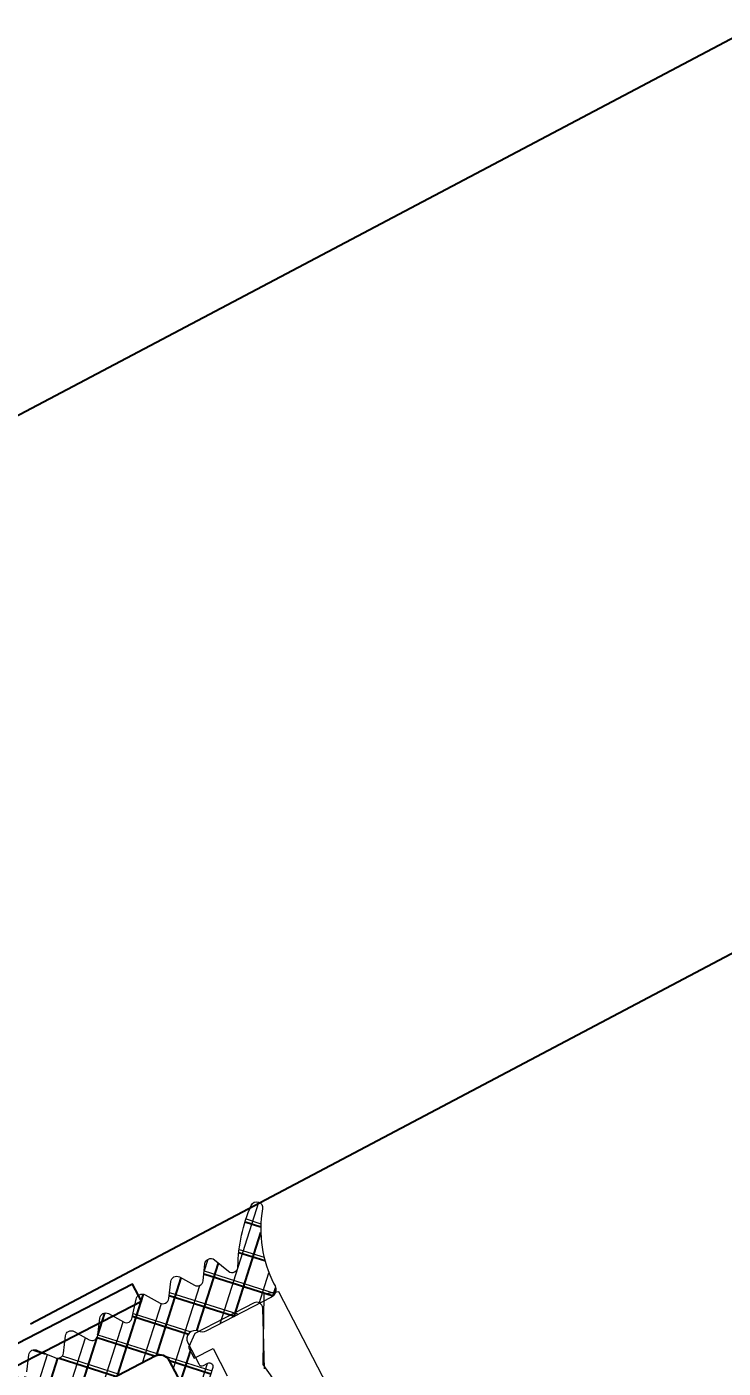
# Model space of a CAD drawing. Header units: millimetres. Extents: x -9318 to 9016603, y 0 to 838141.
# Drawn here: x 81732.9 to 81768.5, y 202935.1 to 203003.6 of the extents above; entities that cross this region are included whole.
import ezdxf
from ezdxf import colors
from ezdxf.entities.mleader import LeaderData, LeaderLine
from ezdxf.math import Vec2, Vec3

# ---------------------------------------------------------------- set-up
doc = ezdxf.new("R2010")
doc.units = ezdxf.units.MM
doc.layers.add('АР_Перегородки витражные', color=152, linetype='Continuous', lineweight=13)
doc.styles.add('ISOCPEUR', font='isocpeur.ttf', dxfattribs={"width": 0.7})

# ---------------------------------------------------------------- blocks, each defined once
blk = doc.blocks.new('_DotSmall')
at = {"color": 8, "linetype": 'ByBlock', "const_width": 0.5}
blk.add_lwpolyline([(-0.0625, 0, 1), (0.0625, 0, 1)], format="xyb", close=True, dxfattribs=at)
blk = doc.blocks.new('стойка витр.')
h = blk.add_hatch()
h.set_pattern_fill('ANSI37', color=8, scale=0.5, angle=-69.23283665521843)
h.set_pattern_definition([(335.7671633447816, (-69115.91679156918, 318510.7132420751), (0.6515825639889636, 1.447617495164233), []), (65.76716334478155, (-69115.91679156918, 318510.7132420751), (-1.447617495164233, 0.6515825639889636), [])])
edge = h.paths.add_edge_path()
edge.add_arc((-61.4231846681505, -46.18171078326122), 0.5487303657935584, 155.7657062155241, 200.7671633447816)
edge.add_line((-61.92355794899049, -45.95647403381008), (-61.2158101547102, -44.38418138318229))
edge.add_arc((-61.04906058835331, -44.45924160668073), 0.1828645893715156, 20.76716334478156, 155.7657062155241)
edge.add_line((-60.87807688978501, -44.39440310015198), (-60.79158864807687, -44.62247867199039))
edge.add_arc((-60.62063568932354, -44.55765182228788), 0.1828317201998032, 200.7671633447816, 290.7671633447816)
edge.add_line((-60.55580883962102, -44.72860478100483), (-59.41573388126562, -44.29627843504568))
edge.add_arc((-59.56703588945675, -43.89728440591716), 0.4267183308264255, -69.23283665521843, 72.29363907948373)
edge.add_arc((-59.30747769982554, -43.08429274379887), 0.4267017864716978, 200.7671633447816, 252.293639079486)
edge.add_line((-59.70645626049372, -43.23558888620755), (-63.00984306025202, -34.52432573194528))
edge.add_arc((-62.72490235927398, -34.41627373836673), 0.3047399585219917, 110.7671633447816, 200.7671633447816)
edge.add_line((-62.83295435277978, -34.13133303751965), (-60.55276270053582, -33.26666451912024))
edge.add_arc((-60.44481104638544, -33.55134061801073), 0.3044569814295733, 76.40287424864536, 110.7671633447816)
edge.add_line((-60.3732352333609, -33.25541671472456), (-60.07017099490622, -33.59351893464918))
edge.add_arc((-108.2133039044274, -55.86215009907028), 53.04387976268197, 16.71140087810911, 24.82292581145404)
edge.add_line((-57.40971669906867, -40.60932389061054), (-57.92081016927841, -41.32469074693654))
edge.add_arc((-57.67080742027611, -41.49902445886983), 0.304784542952794, 145.110888314415, 256.4234383751481)
edge.add_line((-57.74235391136608, -41.79529244099831), (-56.88543317024596, -41.99189640294935))
edge.add_arc((-56.95697966133594, -42.28816438507783), 0.304784542952794, -34.8891116855724, 76.4234383751481)
edge.add_line((-56.70697691233363, -42.46249809701112), (-57.17481998566655, -43.29191928954242))
edge.add_arc((-56.92481723669334, -43.46625300146843), 0.304784542952794, 145.1108883144276, 256.4234383751481)
edge.add_line((-56.99636372778332, -43.76252098359691), (-56.1394429866632, -43.95912494554796))
edge.add_arc((-56.21098947775317, -44.25539292764006), 0.3047845429175452, -34.88911168634446, 76.4234383742182)
edge.add_line((-55.96098672877997, -44.42972663955879), (-56.47208019898972, -45.14509349588479))
edge.add_arc((-56.22207744998741, -45.31942720781808), 0.304784542952794, 145.110888314415, 256.4234383752311)
edge.add_line((-56.29362394107739, -45.61569518994656), (-55.43668121195515, -45.81235713578644))
edge.add_arc((-55.50822770304512, -46.10862511790765), 0.3047845429466369, -34.88911168643649, 76.42343837776687)
edge.add_line((-55.25822495407192, -46.28295882984094), (-55.76931842428166, -46.99832568616694))
edge.add_arc((-55.51931567527936, -47.17265939811477), 0.3047845429466368, 145.1108883110316, 256.4234383751786)
edge.add_line((-55.59086216636933, -47.46892738023598), (-54.69071301640361, -47.77952769444528))
edge.add_arc((-54.76225950749358, -48.07579567657376), 0.304784542952794, -34.88911168566796, 76.42343837513553)
edge.add_line((-54.51225675849128, -48.25012938850705), (-55.0233282406989, -48.96555422872189))
edge.add_arc((-54.7733254917257, -49.13988794066245), 0.3047845429466368, 145.1108883109486, 256.4234383751578)
edge.add_line((-54.84487198281568, -49.43615592278366), (-53.98795124169555, -49.6327598847347))
edge.add_arc((-54.05949773284374, -49.92902786688501), 0.3047845429818857, -34.88911169317796, 76.42343837111807)
edge.add_line((-53.80949498384143, -50.10336157886923), (-54.32058845405118, -50.81872843519523))
edge.add_arc((-54.07058570504887, -50.99306214712851), 0.3047845429527939, 145.110888314415, 256.4234383750821)
edge.add_line((-54.14213219613885, -51.289330129257), (-53.29055360303028, -51.47184183257195))
edge.add_arc((-53.362076024001, -51.76811134383752), 0.3047803799531579, -43.67508993618791, 76.42790436632716)
edge.add_line((-53.141638296569, -51.97858292939782), (-53.80995652789716, -52.62318184232572))
edge.add_arc((-53.58948976171087, -52.83365406201483), 0.304801821276656, 136.3285933989482, 262.747126980386)
edge.add_arc((-54.63612651554286, -61.05759711530845), 7.985474883734515, 59.5860415328172, 82.74712698038475)
edge.add_arc((-50.74783774605021, -54.43386708250182), 0.3048115604497932, 253.2910110232634, 419.5860415328165)
edge.add_arc((-52.57053616183111, -60.50577614369104), 6.03477116777137, 73.29101102326332, 110.7671633447816)
edge.add_line((-54.71029190413537, -54.86308986830409), (-54.82445022999309, -54.90637969896488))
edge.add_arc((-54.97574411131791, -54.50740710097307), 0.4266954176128115, 200.7671633447816, 290.7671633447816)
edge.add_line((-55.37471671431558, -54.65870098416781), (-56.71485841512913, -51.12465313347639))
edge.add_arc((-56.31587985443184, -50.97335699107498), 0.4267017864716978, 149.2366398299847, 200.7671633447816)
edge.add_arc((-57.04912318740389, -50.53689152278093), 0.4266140358978636, -30.76336017001563, 40.01429570365114)
edge.add_arc((-57.04924751253566, -50.53686138928606), 0.4266898917694475, 40.00046259028549, 110.7671633447816)
edge.add_line((-57.20053943697712, -50.13789395169442), (-58.34061702035251, -50.57022129308461))
edge.add_arc((-58.27579017065, -50.74117425180884), 0.1828317201998032, 110.7671633447816, 200.7671633447816)
edge.add_line((-58.44674312937423, -50.80600110151136), (-58.36025488766609, -51.03407667334977))
edge.add_arc((-58.5312385862635, -51.09891517987853), 0.1828645893715156, 245.768620474039, 380.7671633447816)
edge.add_line((-58.60629032819998, -51.26566856380668), (-60.17861897521652, -50.55800074261788))
edge.add_arc((-59.95340767674497, -50.05761600615369), 0.5487303657759914, 200.7671633447816, 245.768620474038)
edge.add_line((-60.46648650063435, -50.25217996134597), (-61.93626349206897, -46.37627473846078))
edge = h.paths.add_edge_path(flags=16)
edge.add_arc((-59.3589242202288, -49.0410722918532), 0.5414973949664272, 200.7671633447816, 290.7671633447816)
edge.add_line((-60.77816753828665, -46.82561758724478), (-59.8652400081919, -49.23307164497237))
edge.add_arc((-60.27185175029445, -46.63361823412561), 0.5414973949664272, 110.7671633447816, 200.7671633447816)
edge.add_line((-59.31039323387085, -45.68990118378861), (-60.46385110344272, -46.12730244614795))
edge.add_arc((-59.11839388072258, -46.19621697176626), 0.5414973949664272, 20.76716334478156, 110.7671633447816)
edge.add_line((-57.69915056266473, -48.4116716763674), (-58.61207809275948, -46.00421761863981))
edge.add_arc((-58.20546635065693, -48.60367102949385), 0.5414973949664272, -69.23283665521843, 20.76716334478156)
edge.add_line((-59.16692486710963, -49.54738807983085), (-58.01346699753776, -49.10998681747151))
at = {"color": 8, "lineweight": 0, "ltscale": 100, "transparency": 33554687}
blk.add_lwpolyline([(-67.79633972485317, -59.86096016635565), (-55.14222276612418, -55.06240889040782), (-55.17360051473952, -54.29197395897063), (-58.74284135404741, -53.81994964957266), (-59.49761640312499, -54.23655585793313)], dxfattribs=at)
for points in [[(-58.97583718542592, -53.89078178507043), (-55.8782996214868, -54.15051325823879, 0.5512236456822476), (-55.5684323037276, -53.73866745794658), (-56.77889371593483, -50.54659564225585), (-57.45105016132584, -50.14953851031169), (-58.02103192274808, -50.36568055463431), (-57.63195425496087, -51.39170570910937), (-59.11396481856355, -51.95369701235177, -0.4143260923197838)], [(-57.74235391136608, -41.79529244099831), (-56.88543317024596, -41.99189640294935, -0.5278679585528249), (-56.70697691233363, -42.46249809701112), (-57.17481998566655, -43.29191928953514, 0.527867958552825), (-56.99636372778332, -43.76252098359691), (-56.1394429866632, -43.95912494554796, -0.5278679585528249), (-55.96098672877997, -44.42972663955879), (-56.47208019898972, -45.14509349588479, 0.527867958552825), (-56.29362394107739, -45.61569518994656), (-55.43668121195515, -45.81235713578644, -0.5278679585717272), (-55.25822495407192, -46.28295882984094), (-55.76931842428166, -46.99832568616694, 0.5278679585717273), (-55.59086216636933, -47.46892738023598), (-54.69071301640361, -47.77952769444528, -0.5278679585528249), (-54.51225675849128, -48.25012938850705), (-55.02332824072801, -48.96555422872189, 0.5278679585717273), (-54.84487198281568, -49.43615592278366), (-53.98795124169555, -49.6327598847347, -0.5278679585717272), (-53.80949498384143, -50.10336157886923), (-54.32058845405118, -50.81872843519523, 0.5278679585528251), (-54.14213219613885, -51.289330129257), (-53.29055360303028, -51.47184183257923, -0.5779496213016146), (-53.141638296569, -51.97858292939782), (-53.80995652789716, -52.62318184232572, 0.615333828900983), (-53.62795459362678, -53.13601908472629, -0.1014034095220688), (-50.59355139863328, -54.17098724229436, -0.8870851218243345), (-50.83548992767464, -54.72580403192842, 0.1649969122064492), (-54.71037595931557, -54.86312174275372), (-54.82437231158838, -54.90635015161388, -0.4143043114941015), (-55.37473404189222, -54.65865529014263), (-56.71485869266326, -51.12465240150777, -0.2286961432583318), (-56.6825516007957, -50.75512261017138, 0.3190489133936659), (-56.72238630641368, -50.26258777469775, 0.3190018552396916), (-57.20057019143132, -50.1379056140504), (-58.34056270623114, -50.57020069668943, 0.4143996870833266), (-58.44672253300087, -50.80605541561818), (-58.36026571528055, -51.03404812018562, -0.6683385997492722), (-58.60634048073553, -51.26564599134144), (-60.17864607612137, -50.55798854513705, -0.1988829373258806)]]:
    blk.add_lwpolyline(points, format="xyb", dxfattribs=at)
at = {"color": 8}
blk.add_lwpolyline([(-72.91737339223619, -0.2793946658493951), (-54.81141330953687, -48.02608389785019), (-53.89938450735644, -47.68023463893769), (-72.00534459005576, 0.06645459306309931)], close=True, dxfattribs=at)
blk.add_lwpolyline([(-57.69915056266473, -48.4116716763674), (-58.61207809275948, -46.00421761863981, 0.414213562373095), (-59.31039323387085, -45.68990118378861), (-60.46385110341362, -46.12730244614795, 0.414213562373095), (-60.77816753828665, -46.82561758724478), (-59.8652400081919, -49.23307164497237, 0.414213562373095), (-59.16692486710963, -49.54738807983085), (-58.01346699753776, -49.10998681747151, 0.414213562373095)], format="xyb", close=True, dxfattribs=at)
blk = doc.blocks.new('A$Cf7573d2c')
h = blk.add_hatch()
h.set_pattern_fill('ANSI37', color=8, scale=0.4999999999999999, angle=11.05056813833426)
h.set_pattern_definition([(56.05056813833426, (-325577.4095054723, -14427.83152940594), (-1.316880116997287, 0.8865568269756945), []), (146.0505681383342, (-325577.4095054723, -14427.83152940594), (-0.8865568269756945, -1.316880116997287), [])])
edge = h.paths.add_edge_path()
edge.add_arc((64.33111110969912, -128.3498075153038), 0.5487303657935583, 236.0491110090769, 281.0505681383343)
edge.add_line((64.02465502882842, -128.8049884507491), (62.5943675476592, -127.8420300712169))
edge.add_arc((62.6964941410115, -127.6903408693615), 0.1828645893715156, 101.0505681383343, 236.0491110090769)
edge.add_line((62.66144351905677, -127.5108668851608), (62.90084430354182, -127.464112775182))
edge.add_arc((62.86579998303205, -127.2846710572048), 0.1828317201998032, 281.0505681383343, 371.0505681383343)
edge.add_line((63.04524170095101, -127.2496267367242), (62.81153324386105, -126.0529407557042))
edge.add_arc((62.39272695605177, -126.1347321136127), 0.4267183308264255, 11.05056813833426, 152.5770438730364)
edge.add_arc((61.63520486350171, -125.741684818975), 0.4267017864716978, 281.0505681383343, 332.5770438730386)
edge.add_line((61.71699305053335, -126.1604748702666), (52.57316753512714, -127.9462310226809))
edge.add_arc((52.51475641829893, -127.6471414410917), 0.3047399585219916, 191.0505681383343, 281.0505681383343)
edge.add_line((52.21566683682613, -127.7055525578762), (51.74824136705138, -125.3121367879066))
edge.add_arc((52.04705320764333, -125.2537799129059), 0.3044569814295733, 156.6862790421981, 191.0505681383343)
edge.add_line((51.76745464210398, -125.1332863625867), (52.15185628761537, -124.8916328529886))
edge.add_arc((65.97568449180108, -176.1025199187134), 53.04387976268197, 96.9948056716618, 105.1063306050067)
edge.add_line((59.51603473455179, -123.4534353560011), (60.13487965066452, -124.0779329494544))
edge.add_arc((60.34890666254796, -123.8609397333348), 0.3047845429527939, 225.3942931079677, 336.7068431687009)
edge.add_line((60.62884931976441, -123.9814624542196), (60.96725961333141, -123.1700163699861))
edge.add_arc((61.24720227066427, -123.2905390908709), 0.3047845429527939, 45.39429310798031, 156.7068431687008)
edge.add_line((61.4612292824313, -123.0735458747513), (62.19979196286295, -123.6746630204871))
edge.add_arc((62.41381897474639, -123.4576698043966), 0.3047845429527939, 225.3942931079802, 336.7068431687009)
edge.add_line((62.69376163207926, -123.5781925252813), (63.03217192564625, -122.7667464410479))
edge.add_arc((63.3121145828627, -122.8872691619326), 0.3047845429175451, 45.39429310720823, 156.7068431677709)
edge.add_line((63.52614159462973, -122.6702759458421), (64.14498651074246, -123.2947735392954))
edge.add_arc((64.3590135226259, -123.0777803231613), 0.3047845429527939, 225.3942931079677, 336.7068431687838)
edge.add_line((64.63895617984235, -123.1983030440606), (64.97742733650375, -122.3868450734735))
edge.add_arc((65.25736999383662, -122.5073677943583), 0.3047845429466368, 45.39429310711621, 156.7068431713195)
edge.add_line((65.47139700560365, -122.2903745782678), (66.09024192171637, -122.9148721717211))
edge.add_arc((66.30426893359981, -122.6978789555869), 0.3047845429466368, 225.3942931045843, 336.7068431687313)
edge.add_line((66.58421159081627, -122.8184016764717), (67.04227878560778, -121.9835870309034))
edge.add_arc((67.32222144294064, -122.1041097518028), 0.3047845429527939, 45.39429310788474, 156.7068431686882)
edge.add_line((67.53624845470767, -121.8871165356832), (68.1551542339148, -122.5116022427828))
edge.add_arc((68.36918124579825, -122.2946090266778), 0.3047845429466368, 225.3942931045013, 336.7068431687105)
edge.add_line((68.6491239030147, -122.4151317475626), (68.98753419658169, -121.6036856633291))
edge.add_arc((69.26747685391456, -121.7242083842866), 0.3047845429818856, 45.39429310037474, 156.7068431646707)
edge.add_line((69.481503865798, -121.507215168167), (70.10034878191072, -122.1317127616203))
edge.add_arc((70.31437579367775, -121.9147195455007), 0.3047845429527939, 225.3942931079677, 336.7068431686348)
edge.add_line((70.59431845101062, -122.0352422663855), (70.91793702426367, -121.2266832759051))
edge.add_arc((71.19788525125477, -121.3471825300367), 0.3047803799531579, 36.60831485736478, 156.7113091598798)
edge.add_line((71.44254189264029, -121.1654293792235), (71.96509846893605, -121.932952435207))
edge.add_arc((72.20976063632406, -121.751170769232), 0.3048018212766559, 216.6119981925009, 343.0305317739388)
edge.add_arc((80.13908216857817, -124.1707880690083), 7.985474883734514, 139.8694463263699, 163.0305317739375)
edge.add_arc((74.26661746005993, -119.2203590623394), 0.3048115604497932, 333.5744158168162, 499.8694463263692)
edge.add_arc((79.9437970238505, -122.0416958666174), 6.034771167771369, 153.574415816816, 191.0505681383343)
edge.add_line((74.02092018874828, -123.1984123558068), (74.04432195366826, -123.3182392734743))
edge.add_arc((73.62553816125728, -123.4000262381305), 0.4266954176128115, 281.0505681383343, 371.0505681383343)
edge.add_line((73.70732512685936, -123.8188100359112), (69.99779226840474, -124.5432684273837))
edge.add_arc((69.9160040813731, -124.1244783760631), 0.4267017864716978, 229.5200446235374, 281.0505681383343)
edge.add_arc((69.36204682325479, -124.7735386556014), 0.4266140358978635, 49.52004462353707, 120.2977004972038)
edge.add_arc((69.36199613905046, -124.7736561114725), 0.4266898917694475, 120.2838673838382, 191.0505681383343)
edge.add_line((68.94321776321158, -124.8554420182627), (69.17692675837316, -126.0521307546442))
edge.add_arc((69.35636847629212, -126.0170864341635), 0.1828317201998032, 191.0505681383343, 281.0505681383343)
edge.add_line((69.39141279680189, -126.1965281521116), (69.63081358128693, -126.1497740421328))
edge.add_arc((69.66586420335807, -126.3292480263626), 0.1828645893715156, 326.0520252675917, 461.0505681383343)
edge.add_line((69.81755859940313, -126.4313669041439), (68.85467297048308, -127.8617033627816))
edge.add_arc((68.39947644830681, -127.5552704343863), 0.5487303657759913, 281.0505681383343, 326.0520252675907)
edge.add_line((68.50465449760668, -128.093826457567), (64.43628915899899, -128.8883635385282))
edge = h.paths.add_edge_path(flags=16)
edge.add_arc((67.49784930306487, -126.7977480293048), 0.5414973949664271, 281.0505681383343, 371.0505681383343)
edge.add_line((65.07464351388626, -127.8227186860313), (67.60164097114466, -127.3292051944445))
edge.add_arc((64.97085184580646, -127.2912615208479), 0.5414973949664271, 191.0505681383343, 281.0505681383343)
edge.add_line((64.20294280792587, -126.1843197611743), (64.43939468066674, -127.3950531889132))
edge.add_arc((64.73439997306559, -126.080528093109), 0.5414973949664271, 101.0505681383343, 191.0505681383343)
edge.add_line((67.1576057622442, -125.0555574363825), (64.6306083049858, -125.5490709279693))
edge.add_arc((67.261397430324, -125.5870146015659), 0.5414973949664271, 11.05056813833426, 101.0505681383343)
edge.add_line((68.0293064682046, -126.6939563612686), (67.79285459546372, -125.4832229335298))
at = {"color": 8, "lineweight": 0, "ltscale": 100, "transparency": 33554687}
for points in [[(60.62884931976441, -123.9814624542196), (60.96725961333141, -123.1700163699861, -0.5278679585528249), (61.4612292824313, -123.0735458747513), (62.19979196297936, -123.6746630204871, 0.527867958552825), (62.69376163207926, -123.5781925252813), (63.03217192564625, -122.7667464410479, -0.5278679585528249), (63.52614159462973, -122.6702759458421), (64.14498651074246, -123.2947735392809, 0.527867958552825), (64.63895617984235, -123.1983030440606), (64.97742733662017, -122.3868450734735, -0.5278679585717272), (65.47139700560365, -122.2903745782678), (66.09024192171637, -122.9148721717065, 0.5278679585717273), (66.58421159081627, -122.8184016764717), (67.04227878560778, -121.9835870309034, -0.5278679585528249), (67.53624845470767, -121.8871165356832), (68.1551542339148, -122.5116022427974, 0.5278679585717273), (68.6491239030147, -122.4151317475626), (68.98753419658169, -121.6036856633291, -0.5278679585717272), (69.481503865798, -121.507215168167), (70.10034878191072, -122.1317127616203, 0.5278679585528251), (70.59431845101062, -122.0352422663855), (70.91793702438008, -121.2266832759051, -0.5779496213016146), (71.44254189264029, -121.1654293792235), (71.96509846893605, -121.932952435207, 0.615333828900983), (72.50129622267559, -121.8401154269523, -0.1014034095220688), (74.03354838804808, -119.0239184986858, -0.8870851218243345), (74.53957297909074, -119.3560254621116, 0.1649969122064492), (74.02093741961289, -123.1985005847819), (74.04430598090403, -123.3181574859918, -0.4143043114941015), (73.70727716386318, -123.8188194029062), (69.99779150006361, -124.5432685773994, -0.2286961432583318), (69.6390153770335, -124.4490575993696, 0.3190489133936659), (69.14682304044254, -124.4051933571318, 0.3190018552396916), (68.94322406768333, -124.8554742998385), (69.17691562429536, -126.052073743529, 0.4143996870833266), (69.39146980794612, -126.1965170180483), (69.63078361039516, -126.1497798953642, -0.6683385997492722), (69.81752788624726, -126.4314125275559), (68.85465637396555, -127.8617280162871, -0.1988829373258806)], [(72.34264336677734, -127.2386656231538), (73.12143540277611, -124.2293995393848, 0.5512236456822476), (72.76779550150968, -123.854468161604), (69.41721967817284, -124.5088235384173), (68.91241536068264, -125.1043243815511), (69.02925816737115, -125.7026088876155), (70.1062311414862, -125.4922799491178), (70.41003432532307, -127.047880528, -0.4143260923197838)]]:
    blk.add_lwpolyline(points, format="xyb", dxfattribs=at)
at = {"color": 8}
blk.add_lwpolyline([(17.14735063223634, -131.9319502510043), (67.26492687151767, -122.1441683250596), (67.07796649448574, -121.1868522522418), (16.96039025508799, -130.9746341781865)], close=True, dxfattribs=at)
at = {"color": 8, "lineweight": 0, "ltscale": 100, "transparency": 33554687}
blk.add_lwpolyline([(76.73849811567925, -136.9402508533822), (74.14448082877789, -123.6577870507317), (73.37980229884852, -123.5586846164078), (72.31215118651744, -126.997057519402), (72.59539396036416, -127.8113176980987)], dxfattribs=at)
at = {"color": 8}
blk.add_lwpolyline([(67.1576057622442, -125.0555574363825), (64.6306083049858, -125.5490709279693, 0.414213562373095), (64.20294280792587, -126.1843197611743), (64.43939468066674, -127.395053188884, 0.414213562373095), (65.07464351388626, -127.8227186860313), (67.60164097114466, -127.3292051944445, 0.414213562373095), (68.0293064682046, -126.6939563612686), (67.79285459546372, -125.4832229335298, 0.414213562373095)], format="xyb", close=True, dxfattribs=at)
at = {"layer": 'АР_Перегородки витражные', "color": 8, "rotation": 80.28340479355269}
blk.add_blockref('стойка витр.', (29.17858439369593, -60.01344902928395), dxfattribs=at)
blk = doc.blocks.new('A$Cd39b9c29')
at = {"color": 8, "ltscale": 150}
for p, q in [((2712.926967529347, -4791.11572777346), (270.4657992816065, -6064.22978647679)), ((2737.194348775665, -4824.668904606078), (287.3583695399575, -6102.087925821252))]:
    blk.add_line(p, q, dxfattribs=at)
at = {"color": 8, "ltscale": 100, "rotation": 15.99619938090556}
blk.add_blockref('A$Cf7573d2c', (194.7143770353869, -6002.058359785675), dxfattribs=at)

msp = doc.modelspace()

# ---------------------------------------------------------------- linework, layer by layer
at = {"ltscale": 100}
msp.add_arc((78520.19516726409, 211898.1923125316), 8940.172386791677, 271.6912536728938, 356.3290814001565, dxfattribs=at)
at = {"lineweight": 18, "ltscale": 100}
for centre, radius, start, end in [((78519.59467545024, 211891.8636797834), 9778.654617052323, 272.592547965165, 356.6353913737287), ((78511.92725295515, 211909.8533069849), 9144.28346907419, 272.8206375216794, 356.2887310665424)]:
    msp.add_arc(centre, radius, start, end, dxfattribs=at)

# ---------------------------------------------------------------- block references
at = {"ltscale": 100, "rotation": 0.2999999999999647}
msp.add_blockref('A$Cd39b9c29', (81413.7803787745, 209037.8026706438), dxfattribs=at)

# ---------------------------------------------------------------- leaders
ml = msp.add_multileader_mtext('Standard')
ml.set_content('+13,200', color=8, style='ISOCPEUR')
ml.set_leader_properties(color=8, linetype='Continuous', lineweight=-1)
ml.set_arrow_properties(name='DOTSMALL')
ml.build(insert=Vec2(0, 0))
ml.multileader.update_dxf_attribs({"has_text_frame": 1, "text_left_attachment_type": 4, "text_right_attachment_type": 4, "dogleg_length": 100, "arrow_head_size": 180})
ctx = ml.context
ctx.base_point, ctx.char_height, ctx.arrow_head_size, ctx.landing_gap_size, ctx.plane_origin = Vec3(93068.62556947558, 826103.473130975), 250, 180, 50, Vec3(90907.41319940728, 825512.2275574898)
ctx.left_attachment, ctx.right_attachment = 4, 4
notes = []
notes.append((ctx, [(0, (0, 0, 0), (0, 0), (1, 0), 1, [])]))
ctx.mtext.insert, ctx.mtext.width, ctx.mtext.line_spacing_style, ctx.mtext.flow_direction = Vec3(93118.62556947558, 826436.8064643084), 852.6970314602484, 2, 5
ml = msp.add_multileader_mtext('Standard')
ml.set_content('+11,550', color=8, style='ISOCPEUR')
ml.set_leader_properties(color=8, linetype='Continuous', lineweight=-1)
ml.set_arrow_properties(name='DOTSMALL')
ml.build(insert=Vec2(0, 0))
ml.multileader.update_dxf_attribs({"has_text_frame": 1, "text_left_attachment_type": 4, "text_right_attachment_type": 4, "dogleg_length": 100, "arrow_head_size": 180})
ctx = ml.context
ctx.base_point, ctx.char_height, ctx.arrow_head_size, ctx.landing_gap_size, ctx.plane_origin = Vec3(88068.62556947558, 825358.473130975), 250, 180, 50, Vec3(85907.41319940728, 824767.2275574898)
ctx.left_attachment, ctx.right_attachment = 4, 4
notes.append((ctx, [(0, (0, 0, 0), (0, 0), (1, 0), 1, [])]))
ctx.mtext.insert, ctx.mtext.width, ctx.mtext.line_spacing_style, ctx.mtext.flow_direction = Vec3(88118.62556947558, 825691.8064643084), 852.6970314602484, 2, 5
ml = msp.add_multileader_mtext('Standard')
ml.set_content('+13,700', color=8, style='ISOCPEUR')
ml.set_leader_properties(color=8, linetype='Continuous', lineweight=-1)
ml.set_arrow_properties(name='DOTSMALL')
ml.build(insert=Vec2(0, 0))
ml.multileader.update_dxf_attribs({"has_text_frame": 1, "text_left_attachment_type": 4, "text_right_attachment_type": 4, "dogleg_length": 100, "arrow_head_size": 180})
ctx = ml.context
ctx.base_point, ctx.char_height, ctx.arrow_head_size, ctx.landing_gap_size, ctx.plane_origin = Vec3(118053.0701716996, 658154.3279681127), 250, 180, 50, Vec3(117803.7041394711, 657493.5059095523)
ctx.left_attachment, ctx.right_attachment = 4, 4
notes.append((ctx, [(0, (0, 0, 0), (0, 0), (1, 0), 1, [])]))
ctx.mtext.insert, ctx.mtext.width, ctx.mtext.line_spacing_style, ctx.mtext.flow_direction = Vec3(118103.0701716996, 658487.661301446), 852.6970314602484, 2, 5
ml = msp.add_multileader_mtext('Standard')
ml.set_content('+15,850', color=8, style='ISOCPEUR')
ml.set_leader_properties(color=8, linetype='Continuous', lineweight=-1)
ml.set_arrow_properties(name='DOTSMALL')
ml.build(insert=Vec2(0, 0))
ml.multileader.update_dxf_attribs({"has_text_frame": 1, "text_left_attachment_type": 4, "text_right_attachment_type": 4, "dogleg_length": 100, "arrow_head_size": 180})
ctx = ml.context
ctx.base_point, ctx.char_height, ctx.arrow_head_size, ctx.landing_gap_size, ctx.plane_origin = Vec3(116043.2934024676, 652621.2743915976), 250, 180, 50, Vec3(116522.4102328401, 649668.817626324)
ctx.left_attachment, ctx.right_attachment = 4, 4
notes.append((ctx, [(0, (0, 0, 0), (0, 0), (1, 0), 1, [])]))
ctx.mtext.insert, ctx.mtext.width, ctx.mtext.line_spacing_style, ctx.mtext.flow_direction = Vec3(116093.2934024676, 652954.607724931), 852.6970314602484, 2, 5
ml = msp.add_multileader_mtext('Standard')
ml.set_content('+9,800', color=8, style='ISOCPEUR')
ml.set_leader_properties(color=8, linetype='Continuous', lineweight=-1)
ml.set_arrow_properties(name='DOTSMALL')
ml.build(insert=Vec2(0, 0))
ml.multileader.update_dxf_attribs({"has_text_frame": 1, "text_left_attachment_type": 4, "text_right_attachment_type": 4, "dogleg_length": 100, "arrow_head_size": 180})
ctx = ml.context
ctx.base_point, ctx.char_height, ctx.arrow_head_size, ctx.landing_gap_size, ctx.plane_origin = Vec3(118053.0701716994, 538154.3279681127), 250, 180, 50, Vec3(117803.7041394708, 537493.5059095523)
ctx.left_attachment, ctx.right_attachment = 4, 4
notes.append((ctx, [(0, (0, 0, 0), (0, 0), (1, 0), 1, [])]))
ctx.mtext.insert, ctx.mtext.width, ctx.mtext.line_spacing_style, ctx.mtext.flow_direction = Vec3(118103.0701716994, 538487.661301446), 852.6970314602484, 2, 5
ml = msp.add_multileader_mtext('Standard')
ml.set_content('+11,750', color=8, style='ISOCPEUR')
ml.set_leader_properties(color=8, linetype='Continuous', lineweight=-1)
ml.set_arrow_properties(name='DOTSMALL')
ml.build(insert=Vec2(0, 0))
ml.multileader.update_dxf_attribs({"has_text_frame": 1, "text_left_attachment_type": 4, "text_right_attachment_type": 4, "dogleg_length": 100, "arrow_head_size": 180})
ctx = ml.context
ctx.base_point, ctx.char_height, ctx.arrow_head_size, ctx.landing_gap_size, ctx.plane_origin = Vec3(116043.2934024674, 532621.2743915976), 250, 180, 50, Vec3(116522.4102328399, 529668.817626324)
ctx.left_attachment, ctx.right_attachment = 4, 4
notes.append((ctx, [(0, (0, 0, 0), (0, 0), (1, 0), 1, [])]))
ctx.mtext.insert, ctx.mtext.width, ctx.mtext.line_spacing_style, ctx.mtext.flow_direction = Vec3(116093.2934024674, 532954.607724931), 852.6970314602484, 2, 5
ml = msp.add_multileader_mtext('Standard')
ml.set_content('+7,850', color=8, style='ISOCPEUR')
ml.set_leader_properties(color=8, linetype='Continuous', lineweight=-1)
ml.set_arrow_properties(name='DOTSMALL')
ml.build(insert=Vec2(0, 0))
ml.multileader.update_dxf_attribs({"has_text_frame": 1, "text_left_attachment_type": 4, "text_right_attachment_type": 4, "dogleg_length": 100, "arrow_head_size": 180})
ctx = ml.context
ctx.base_point, ctx.char_height, ctx.arrow_head_size, ctx.landing_gap_size, ctx.plane_origin = Vec3(82569.71048905759, 434646.780656813), 250, 180, 50, Vec3(82488.31703920837, 433379.2164646827)
ctx.left_attachment, ctx.right_attachment = 4, 4
notes.append((ctx, [(0, (0, 0, 0), (0, 0), (1, 0), 1, [])]))
ctx.mtext.insert, ctx.mtext.width, ctx.mtext.line_spacing_style, ctx.mtext.flow_direction = Vec3(82619.71048905759, 434980.1139901463), 595.567755797904, 2, 5
for ctx, leaders in notes:
    for number, flags, end, landing, length, lines in leaders:
        leader = LeaderData()
        leader.index, (leader.has_last_leader_line, leader.has_dogleg_vector, leader.attachment_direction) = number, flags
        leader.last_leader_point, leader.dogleg_vector, leader.dogleg_length = Vec3(end), Vec3(landing), length
        for number, points, colour, breaks in lines:
            line = LeaderLine()
            line.index, line.vertices, line.color, line.breaks = number, Vec3.list(points), colors.encode_raw_color(colour), breaks
            leader.lines.append(line)
        ctx.leaders.append(leader)

doc.saveas('drawing.dxf')
